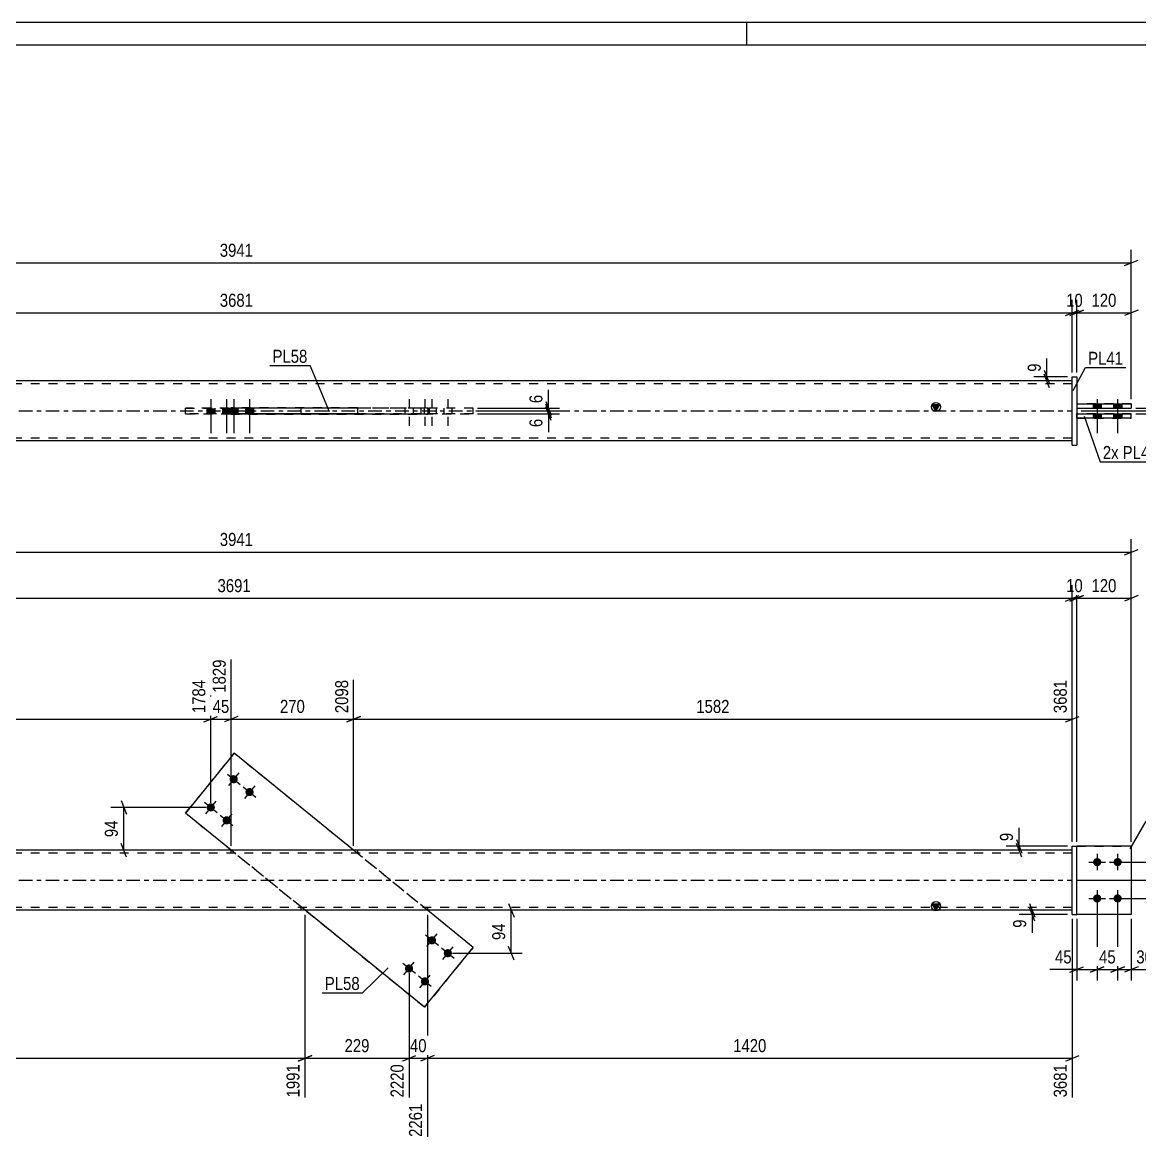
# Model space of a CAD drawing. Header units: millimetres. Extents: x 0 to 594, y 0 to 420.
# Drawn here: x 224.5 to 470.5, y 174 to 420 of the extents above; entities that cross this region are included whole.
import ezdxf

# ---------------------------------------------------------------- set-up
doc = ezdxf.new("R2010")
doc.units = ezdxf.units.MM
doc.linetypes.add('DXK_LINE_DOT2', pattern=[3.9198, 1.9599, -1.9599])
doc.linetypes.add('DXK_LINE_DOT3', pattern=[5.9187, 2.979, -0.9799, 0.9799, -0.9799])
doc.styles.add('Arial Narrow', font='ARIALN.TTF', dxfattribs={"height": 0.2})

# ---------------------------------------------------------------- blocks, each defined once
blk = doc.blocks.new('Unknown-581559702-1128')
at = {"color": 5, "linetype": 'Continuous'}
for p, q in [((594, 420), (0, 420)), ((384, 415), (384, 420)), ((589, 415), (5, 415))]:
    blk.add_line(p, q, dxfattribs=at)
blk = doc.blocks.new('Part-581559702-1918 - 1907')
at = {"color": 2, "linetype": 'Continuous'}
for p, q in [((271.11, 259.09), (260.39, 245.9)), ((271.11, 259.09), (271.11, 259.09)), ((297.4, 237.74), (271.11, 259.09)), ((270.43, 237.74), (260.39, 245.9)), ((260.39, 245.9), (260.39, 245.9)), ((312.98, 203.18), (286.69, 224.54)), ((323.7, 216.38), (313.65, 224.54)), ((312.98, 203.18), (323.7, 216.38)), ((323.7, 216.38), (323.7, 216.38)), ((312.98, 203.18), (312.98, 203.18))]:
    blk.add_line(p, q, dxfattribs=at)
at = {"color": 7, "linetype": 'DXK_LINE_DOT2'}
for p, q in [((260.39, 245.9), (271.11, 259.09)), ((323.7, 216.38), (271.11, 259.09)), ((312.98, 203.18), (260.39, 245.9)), ((286.69, 224.54), (270.43, 237.74)), ((313.65, 224.54), (297.4, 237.74)), ((323.7, 216.38), (312.98, 203.18))]:
    blk.add_line(p, q, dxfattribs=at)
blk = doc.blocks.new('Bolt-581559702-1910 - 1907')
at = {"linetype": 'Continuous'}
for points in [[(314.65, 218.83), (314.84, 218.81), (315.01, 218.75), (315.18, 218.66), (315.32, 218.53), (315.43, 218.38), (315.5, 218.21), (315.54, 218.02), (315.54, 217.84), (315.5, 217.65), (315.43, 217.48), (315.32, 217.33), (315.18, 217.2), (315.01, 217.11), (314.84, 217.05), (314.65, 217.03), (314.46, 217.05), (314.28, 217.11), (314.12, 217.2), (313.98, 217.33), (313.87, 217.48), (313.79, 217.65), (313.75, 217.84), (313.75, 218.02), (313.79, 218.21), (313.87, 218.38), (313.98, 218.53), (314.12, 218.66), (314.28, 218.75), (314.46, 218.81)], [(318.14, 215.99), (318.33, 215.97), (318.51, 215.91), (318.67, 215.82), (318.81, 215.69), (318.92, 215.54), (319, 215.37), (319.04, 215.19), (319.04, 215), (319, 214.81), (318.92, 214.64), (318.81, 214.49), (318.67, 214.36), (318.51, 214.27), (318.33, 214.21), (318.14, 214.19), (317.95, 214.21), (317.78, 214.27), (317.61, 214.36), (317.47, 214.49), (317.36, 214.64), (317.29, 214.81), (317.25, 215), (317.25, 215.19), (317.29, 215.37), (317.36, 215.54), (317.47, 215.69), (317.61, 215.82), (317.78, 215.91), (317.95, 215.97)], [(309.6, 212.62), (309.79, 212.6), (309.97, 212.54), (310.13, 212.45), (310.27, 212.32), (310.38, 212.17), (310.46, 212), (310.5, 211.81), (310.5, 211.63), (310.46, 211.44), (310.38, 211.27), (310.27, 211.12), (310.13, 210.99), (309.97, 210.9), (309.79, 210.84), (309.6, 210.82), (309.42, 210.84), (309.24, 210.9), (309.08, 210.99), (308.94, 211.12), (308.83, 211.27), (308.75, 211.44), (308.71, 211.63), (308.71, 211.81), (308.75, 212), (308.83, 212.17), (308.94, 212.32), (309.08, 212.45), (309.24, 212.54), (309.42, 212.6)], [(313.1, 209.78), (313.28, 209.76), (313.46, 209.71), (313.63, 209.61), (313.77, 209.49), (313.88, 209.33), (313.95, 209.16), (313.99, 208.98), (313.99, 208.79), (313.95, 208.6), (313.88, 208.43), (313.77, 208.28), (313.63, 208.15), (313.46, 208.06), (313.28, 208), (313.1, 207.98), (312.91, 208), (312.73, 208.06), (312.57, 208.15), (312.43, 208.28), (312.32, 208.43), (312.24, 208.6), (312.2, 208.79), (312.2, 208.98), (312.24, 209.16), (312.32, 209.33), (312.43, 209.49), (312.57, 209.61), (312.73, 209.71), (312.91, 209.76)]]:
    blk.add_hatch(color=1, dxfattribs=at).paths.add_polyline_path(points)
at = {"color": 1, "linetype": 'Continuous'}
for p, q in [((316.05, 216.79), (313.25, 219.06)), ((313.51, 216.53), (315.78, 219.33)), ((317.01, 213.7), (319.28, 216.49)), ((319.54, 213.96), (316.74, 216.23)), ((311, 210.59), (308.21, 212.85)), ((308.47, 210.32), (310.74, 213.12)), ((314.49, 207.75), (311.7, 210.02)), ((311.96, 207.49), (314.23, 210.28))]:
    blk.add_line(p, q, dxfattribs=at)
blk = doc.blocks.new('Bolt-581559702-1911 - 1907')
at = {"linetype": 'Continuous'}
for points in [[(270.99, 254.29), (271.17, 254.27), (271.35, 254.21), (271.52, 254.12), (271.66, 253.99), (271.77, 253.84), (271.84, 253.67), (271.88, 253.49), (271.88, 253.3), (271.84, 253.11), (271.77, 252.94), (271.66, 252.79), (271.52, 252.66), (271.35, 252.57), (271.17, 252.51), (270.99, 252.49), (270.8, 252.51), (270.62, 252.57), (270.46, 252.66), (270.32, 252.79), (270.21, 252.94), (270.13, 253.11), (270.09, 253.3), (270.09, 253.49), (270.13, 253.67), (270.21, 253.84), (270.32, 253.99), (270.46, 254.12), (270.62, 254.21), (270.8, 254.27)], [(274.48, 251.46), (274.67, 251.44), (274.85, 251.38), (275.01, 251.28), (275.15, 251.16), (275.26, 251.01), (275.34, 250.83), (275.37, 250.65), (275.37, 250.46), (275.34, 250.28), (275.26, 250.11), (275.15, 249.95), (275.01, 249.83), (274.85, 249.73), (274.67, 249.68), (274.48, 249.66), (274.29, 249.68), (274.11, 249.73), (273.95, 249.83), (273.81, 249.95), (273.7, 250.11), (273.62, 250.28), (273.58, 250.46), (273.58, 250.65), (273.62, 250.83), (273.7, 251.01), (273.81, 251.16), (273.95, 251.28), (274.11, 251.38), (274.29, 251.44)], [(265.94, 248.08), (266.13, 248.06), (266.31, 248), (266.47, 247.91), (266.61, 247.79), (266.72, 247.63), (266.8, 247.46), (266.84, 247.28), (266.84, 247.09), (266.8, 246.9), (266.72, 246.73), (266.61, 246.58), (266.47, 246.45), (266.31, 246.36), (266.13, 246.3), (265.94, 246.28), (265.76, 246.3), (265.58, 246.36), (265.41, 246.45), (265.27, 246.58), (265.16, 246.73), (265.09, 246.9), (265.05, 247.09), (265.05, 247.28), (265.09, 247.46), (265.16, 247.63), (265.27, 247.79), (265.41, 247.91), (265.58, 248), (265.76, 248.06)], [(269.44, 245.25), (269.62, 245.23), (269.8, 245.17), (269.96, 245.07), (270.1, 244.95), (270.22, 244.8), (270.29, 244.62), (270.33, 244.44), (270.33, 244.25), (270.29, 244.07), (270.22, 243.9), (270.1, 243.74), (269.96, 243.62), (269.8, 243.52), (269.62, 243.47), (269.44, 243.45), (269.25, 243.47), (269.07, 243.52), (268.91, 243.62), (268.77, 243.74), (268.66, 243.9), (268.58, 244.07), (268.54, 244.25), (268.54, 244.44), (268.58, 244.62), (268.66, 244.8), (268.77, 244.95), (268.91, 245.07), (269.07, 245.17), (269.25, 245.23)]]:
    blk.add_hatch(color=1, dxfattribs=at).paths.add_polyline_path(points)
at = {"color": 1, "linetype": 'Continuous'}
for p, q in [((269.59, 254.53), (272.38, 252.26)), ((272.12, 254.79), (269.85, 252)), ((273.08, 251.69), (275.88, 249.42)), ((275.61, 251.95), (273.34, 249.16)), ((267.08, 248.58), (264.81, 245.79)), ((264.55, 248.32), (267.34, 246.05)), ((268.04, 245.48), (270.83, 243.21)), ((270.57, 245.74), (268.3, 242.95))]:
    blk.add_line(p, q, dxfattribs=at)
blk = doc.blocks.new('Bolt-581559702-1913 - 1907')
at = {"linetype": 'Continuous'}
for points in [[(461.11, 236.04), (461.3, 236.02), (461.48, 235.96), (461.64, 235.87), (461.78, 235.74), (461.89, 235.59), (461.97, 235.42), (462, 235.23), (462, 235.04), (461.97, 234.86), (461.89, 234.69), (461.78, 234.54), (461.64, 234.41), (461.48, 234.32), (461.3, 234.26), (461.11, 234.24), (460.92, 234.26), (460.74, 234.32), (460.58, 234.41), (460.44, 234.54), (460.33, 234.69), (460.25, 234.86), (460.21, 235.04), (460.21, 235.23), (460.25, 235.42), (460.33, 235.59), (460.44, 235.74), (460.58, 235.87), (460.74, 235.96), (460.92, 236.02)], [(465.61, 236.04), (465.8, 236.02), (465.98, 235.96), (466.14, 235.87), (466.28, 235.74), (466.39, 235.59), (466.47, 235.42), (466.5, 235.23), (466.5, 235.04), (466.47, 234.86), (466.39, 234.69), (466.28, 234.54), (466.14, 234.41), (465.98, 234.32), (465.8, 234.26), (465.61, 234.24), (465.42, 234.26), (465.24, 234.32), (465.08, 234.41), (464.94, 234.54), (464.83, 234.69), (464.75, 234.86), (464.71, 235.04), (464.71, 235.23), (464.75, 235.42), (464.83, 235.59), (464.94, 235.74), (465.08, 235.87), (465.24, 235.96), (465.42, 236.02)], [(461.11, 228.04), (461.3, 228.02), (461.48, 227.96), (461.64, 227.87), (461.78, 227.74), (461.89, 227.59), (461.97, 227.42), (462, 227.23), (462, 227.04), (461.97, 226.86), (461.89, 226.69), (461.78, 226.54), (461.64, 226.41), (461.48, 226.32), (461.3, 226.26), (461.11, 226.24), (460.92, 226.26), (460.74, 226.32), (460.58, 226.41), (460.44, 226.54), (460.33, 226.69), (460.25, 226.86), (460.21, 227.04), (460.21, 227.23), (460.25, 227.42), (460.33, 227.59), (460.44, 227.74), (460.58, 227.87), (460.74, 227.96), (460.92, 228.02)], [(465.61, 228.04), (465.8, 228.02), (465.98, 227.96), (466.14, 227.87), (466.28, 227.74), (466.39, 227.59), (466.47, 227.42), (466.5, 227.23), (466.5, 227.04), (466.47, 226.86), (466.39, 226.69), (466.28, 226.54), (466.14, 226.41), (465.98, 226.32), (465.8, 226.26), (465.61, 226.24), (465.42, 226.26), (465.24, 226.32), (465.08, 226.41), (464.94, 226.54), (464.83, 226.69), (464.75, 226.86), (464.71, 227.04), (464.71, 227.23), (464.75, 227.42), (464.83, 227.59), (464.94, 227.74), (465.08, 227.87), (465.24, 227.96), (465.42, 228.02)]]:
    blk.add_hatch(color=1, dxfattribs=at).paths.add_polyline_path(points)
at = {"color": 1, "linetype": 'Continuous'}
for p, q in [((461.11, 236.94), (461.11, 233.34)), ((465.61, 236.94), (465.61, 233.34)), ((459.31, 235.14), (462.91, 235.14)), ((463.81, 235.14), (467.41, 235.14)), ((461.11, 228.94), (461.11, 225.34)), ((465.61, 228.94), (465.61, 225.34)), ((459.31, 227.14), (462.91, 227.14)), ((463.81, 227.14), (467.41, 227.14))]:
    blk.add_line(p, q, dxfattribs=at)
blk = doc.blocks.new('Part-581559702-1943 - 1907')
at = {"linetype": 'Continuous'}
blk.add_hatch(color=2, dxfattribs=at).paths.add_polyline_path([(425.61, 224.54), (424.81, 225.94), (426.41, 225.94)])
at = {"color": 2, "linetype": 'Continuous'}
for p, q in [((455.61, 237.74), (87.55, 237.74)), ((455.61, 224.54), (87.55, 224.54)), ((425.61, 224.54), (424.81, 225.94)), ((424.81, 225.94), (426.41, 225.94)), ((426.41, 225.94), (425.61, 224.54))]:
    blk.add_line(p, q, dxfattribs=at)
at = {"color": 7, "linetype": 'DXK_LINE_DOT2'}
for p, q in [((87.55, 237.74), (87.55, 224.54)), ((455.61, 237.14), (87.55, 237.14)), ((270.33, 237.74), (270.33, 237.14)), ((298.24, 237.74), (298.24, 237.14)), ((455.61, 224.54), (455.61, 237.74)), ((455.61, 225.14), (87.55, 225.14)), ((285.85, 224.54), (285.85, 225.14)), ((313.75, 224.54), (313.75, 225.14))]:
    blk.add_line(p, q, dxfattribs=at)
at = {"color": 7, "linetype": 'DXK_LINE_DOT3'}
blk.add_line((87.55, 231.14), (455.61, 231.14), dxfattribs=at)
at = {"color": 2, "linetype": 'Continuous'}
blk.add_circle((425.61, 225.44), 1, dxfattribs=at)
blk = doc.blocks.new('Part-581559702-1948 - 1907')
at = {"color": 2, "linetype": 'Continuous'}
for p, q in [((468.61, 238.64), (456.61, 238.64)), ((468.61, 238.64), (468.61, 238.64)), ((468.61, 238.64), (468.61, 223.64)), ((468.61, 223.64), (456.61, 223.64))]:
    blk.add_line(p, q, dxfattribs=at)
at = {"color": 7, "linetype": 'DXK_LINE_DOT2'}
for p, q in [((468.61, 238.64), (456.61, 238.64)), ((456.61, 238.64), (456.61, 238.64)), ((456.61, 223.64), (456.61, 238.64)), ((468.61, 238.64), (468.61, 238.64)), ((468.61, 223.64), (456.61, 223.64))]:
    blk.add_line(p, q, dxfattribs=at)
blk = doc.blocks.new('Part-581559702-1953 - 1907')
at = {"color": 7, "linetype": 'DXK_LINE_DOT2'}
for p, q in [((456.61, 238.64), (468.61, 238.64)), ((468.61, 238.64), (456.61, 238.64)), ((456.61, 238.64), (456.61, 238.64)), ((456.61, 223.64), (456.61, 238.64)), ((468.61, 238.64), (468.61, 238.64)), ((468.61, 238.64), (468.61, 223.64)), ((468.61, 223.64), (456.61, 223.64)), ((468.61, 223.64), (456.61, 223.64))]:
    blk.add_line(p, q, dxfattribs=at)
blk = doc.blocks.new('Part-581559702-1954 - 1907')
at = {"color": 2, "linetype": 'Continuous'}
for p, q in [((455.61, 238.64), (456.61, 238.64)), ((455.61, 223.64), (455.61, 238.64)), ((456.61, 223.64), (456.61, 238.64)), ((455.61, 223.64), (455.61, 223.64)), ((455.61, 223.64), (456.61, 223.64))]:
    blk.add_line(p, q, dxfattribs=at)
at = {"color": 7, "linetype": 'DXK_LINE_DOT2'}
for p, q in [((455.61, 238.64), (456.61, 238.64)), ((455.61, 223.64), (456.61, 223.64))]:
    blk.add_line(p, q, dxfattribs=at)
blk = doc.blocks.new('Part-581559702-2354 - 2348')
at = {"color": 2, "linetype": 'Continuous'}
for p, q in [((260.39, 333.85), (260.39, 335.05)), ((271.11, 333.85), (271.11, 335.05)), ((298.24, 335.05), (271.11, 335.05)), ((298.24, 333.85), (271.11, 333.85))]:
    blk.add_line(p, q, dxfattribs=at)
at = {"color": 7, "linetype": 'DXK_LINE_DOT2'}
for p, q in [((312.98, 335.05), (260.39, 335.05)), ((260.39, 335.05), (271.11, 335.05)), ((323.7, 335.05), (298.24, 335.05)), ((312.98, 333.85), (312.98, 335.05)), ((323.7, 335.05), (312.98, 335.05)), ((323.7, 333.85), (323.7, 335.05)), ((260.39, 333.85), (312.98, 333.85)), ((271.11, 333.85), (260.39, 333.85)), ((323.7, 333.85), (298.24, 333.85)), ((312.98, 333.85), (323.7, 333.85))]:
    blk.add_line(p, q, dxfattribs=at)
blk = doc.blocks.new('Bolt-581559702-2356 - 2348')
at = {"linetype": 'Continuous'}
for points in [[(462.01, 336.05), (460.21, 336.05), (460.21, 335.05), (462.01, 335.05)], [(462.01, 336.05), (460.21, 336.05), (460.21, 335.05), (462.01, 335.05)], [(466.51, 336.05), (464.71, 336.05), (464.71, 335.05), (466.51, 335.05)], [(466.51, 336.05), (464.71, 336.05), (464.71, 335.05), (466.51, 335.05)], [(462.01, 333.85), (460.21, 333.85), (460.21, 332.85), (462.01, 332.85)], [(462.01, 333.85), (460.21, 333.85), (460.21, 332.85), (462.01, 332.85)], [(466.51, 333.85), (464.71, 333.85), (464.71, 332.85), (466.51, 332.85)], [(466.51, 333.85), (464.71, 333.85), (464.71, 332.85), (466.51, 332.85)]]:
    blk.add_hatch(color=1, dxfattribs=at).paths.add_polyline_path(points)
at = {"color": 1, "linetype": 'Continuous'}
for p, q in [((461.11, 337.05), (461.11, 329.55)), ((461.11, 337.05), (461.11, 329.55)), ((465.61, 337.05), (465.61, 329.55)), ((465.61, 337.05), (465.61, 329.55)), ((460.21, 336.05), (460.21, 335.05)), ((460.21, 336.05), (460.21, 335.05)), ((462.01, 336.05), (462.01, 335.05)), ((462.01, 336.05), (462.01, 335.05)), ((464.71, 336.05), (464.71, 335.05)), ((464.71, 336.05), (464.71, 335.05)), ((466.51, 336.05), (466.51, 335.05)), ((466.51, 336.05), (466.51, 335.05)), ((460.21, 333.85), (460.21, 332.85)), ((460.21, 333.85), (460.21, 332.85)), ((462.01, 333.85), (462.01, 332.85)), ((462.01, 333.85), (462.01, 332.85)), ((464.71, 333.85), (464.71, 332.85)), ((464.71, 333.85), (464.71, 332.85)), ((466.51, 333.85), (466.51, 332.85)), ((466.51, 333.85), (466.51, 332.85))]:
    blk.add_line(p, q, dxfattribs=at)
blk = doc.blocks.new('Part-581559702-2372 - 2348')
at = {"color": 2, "linetype": 'Continuous'}
for p, q in [((455.61, 341.95), (455.61, 341.95)), ((455.61, 326.95), (455.61, 341.95)), ((455.61, 341.95), (456.61, 341.95)), ((456.61, 341.95), (456.61, 341.95)), ((456.61, 341.95), (456.61, 326.95)), ((455.61, 326.95), (456.61, 326.95)), ((455.61, 326.95), (455.61, 326.95)), ((456.61, 326.95), (456.61, 326.95))]:
    blk.add_line(p, q, dxfattribs=at)
at = {"color": 7, "linetype": 'DXK_LINE_DOT2'}
for p, q in [((455.61, 341.95), (455.61, 341.95)), ((455.61, 341.95), (456.61, 341.95)), ((455.61, 326.95), (456.61, 326.95))]:
    blk.add_line(p, q, dxfattribs=at)
blk = doc.blocks.new('Part-581559702-2377 - 2348')
at = {"color": 2, "linetype": 'Continuous'}
for p, q in [((456.61, 336.05), (468.61, 336.05)), ((456.61, 336.05), (456.61, 335.05)), ((456.61, 335.05), (468.61, 335.05)), ((468.61, 336.05), (468.61, 335.05))]:
    blk.add_line(p, q, dxfattribs=at)
at = {"color": 7, "linetype": 'DXK_LINE_DOT2'}
for p, q in [((456.61, 336.05), (456.61, 336.05)), ((468.61, 336.05), (456.61, 336.05)), ((456.61, 335.05), (468.61, 335.05)), ((468.61, 336.05), (468.61, 336.05))]:
    blk.add_line(p, q, dxfattribs=at)
blk = doc.blocks.new('Part-581559702-2382 - 2348')
at = {"color": 2, "linetype": 'Continuous'}
for p, q in [((456.61, 333.85), (468.61, 333.85)), ((456.61, 332.85), (456.61, 333.85)), ((468.61, 332.85), (456.61, 332.85)), ((468.61, 332.85), (468.61, 333.85))]:
    blk.add_line(p, q, dxfattribs=at)
at = {"color": 7, "linetype": 'DXK_LINE_DOT2'}
for p, q in [((468.61, 333.85), (456.61, 333.85)), ((456.61, 332.85), (468.61, 332.85))]:
    blk.add_line(p, q, dxfattribs=at)
blk = doc.blocks.new('Part-581559702-2387 - 2348')
at = {"linetype": 'Continuous'}
blk.add_hatch(color=2, dxfattribs=at).paths.add_polyline_path([(425.61, 334.45), (424.81, 335.85), (426.41, 335.85)])
at = {"color": 2, "linetype": 'Continuous'}
for p, q in [((455.61, 341.05), (87.55, 341.05)), ((270.33, 335.15), (298.24, 335.15)), ((270.33, 335.15), (270.33, 335.05)), ((285.85, 335.15), (285.85, 335.05)), ((298.24, 335.15), (298.24, 333.75)), ((425.61, 334.45), (424.81, 335.85)), ((424.81, 335.85), (426.41, 335.85)), ((426.41, 335.85), (425.61, 334.45)), ((270.33, 333.85), (270.33, 333.75)), ((270.33, 333.75), (270.33, 333.75)), ((298.24, 333.75), (270.33, 333.75)), ((285.85, 333.75), (285.85, 333.85)), ((455.61, 327.85), (87.55, 327.85))]:
    blk.add_line(p, q, dxfattribs=at)
at = {"color": 7, "linetype": 'DXK_LINE_DOT2'}
for p, q in [((87.55, 341.05), (87.55, 327.85)), ((455.61, 340.45), (87.55, 340.45)), ((455.61, 327.85), (455.61, 341.05)), ((298.24, 335.15), (270.33, 335.15)), ((270.33, 333.75), (270.33, 335.05)), ((285.85, 335.15), (285.85, 335.15)), ((285.85, 335.15), (285.85, 335.15)), ((285.85, 335.15), (313.75, 335.15)), ((285.85, 335.15), (313.75, 335.15)), ((285.85, 333.75), (285.85, 335.05)), ((313.75, 335.15), (313.75, 333.75)), ((270.33, 333.75), (298.24, 333.75)), ((313.75, 333.75), (285.85, 333.75)), ((285.85, 333.75), (285.85, 333.75)), ((285.85, 333.75), (313.75, 333.75)), ((455.61, 328.45), (87.55, 328.45))]:
    blk.add_line(p, q, dxfattribs=at)
at = {"color": 7, "linetype": 'DXK_LINE_DOT3'}
blk.add_line((87.55, 334.45), (455.61, 334.45), dxfattribs=at)
at = {"color": 2, "linetype": 'Continuous'}
blk.add_circle((425.61, 335.35), 1, dxfattribs=at)
blk = doc.blocks.new('Bolt-581559702-2393 - 2348')
at = {"linetype": 'Continuous'}
for points in [[(266.84, 335.05), (265.04, 335.05), (265.04, 333.85), (266.84, 333.85)], [(270.34, 335.05), (268.54, 335.05), (268.54, 333.85), (270.34, 333.85)], [(271.89, 335.05), (270.09, 335.05), (270.09, 333.85), (271.89, 333.85)], [(275.38, 335.05), (273.58, 335.05), (273.58, 333.85), (275.38, 333.85)]]:
    blk.add_hatch(color=1, dxfattribs=at).paths.add_polyline_path(points)
at = {"color": 1, "linetype": 'Continuous'}
for p, q in [((265.94, 337.05), (265.94, 329.55)), ((269.44, 337.05), (269.44, 329.55)), ((270.99, 337.05), (270.99, 329.55)), ((274.48, 337.05), (274.48, 329.55)), ((265.04, 335.05), (265.04, 333.85)), ((266.84, 335.05), (266.84, 333.85)), ((268.54, 335.05), (268.54, 333.85)), ((270.09, 335.05), (270.09, 333.85)), ((270.34, 335.05), (270.34, 333.85)), ((271.89, 335.05), (271.89, 333.85)), ((273.58, 335.05), (273.58, 333.85)), ((275.38, 335.05), (275.38, 333.85))]:
    blk.add_line(p, q, dxfattribs=at)
blk = doc.blocks.new('Bolt-581559702-2394 - 2348')
at = {"color": 1, "linetype": 'DXK_LINE_DOT2'}
for p, q in [((309.6, 337.05), (309.6, 329.55)), ((313.1, 337.05), (313.1, 329.55)), ((314.65, 337.05), (314.65, 329.55)), ((318.14, 337.05), (318.14, 329.55)), ((308.7, 335.05), (308.7, 333.85)), ((310.5, 335.05), (310.5, 333.85)), ((312.2, 335.05), (312.2, 333.85)), ((313.75, 335.05), (313.75, 333.85)), ((314, 335.05), (314, 333.85)), ((315.55, 335.05), (315.55, 333.85)), ((317.24, 335.05), (317.24, 333.85)), ((319.04, 335.05), (319.04, 333.85))]:
    blk.add_line(p, q, dxfattribs=at)
blk = doc.blocks.new('StraightDimension-581559702-2110 - 1907')
at = {"color": 7, "linetype": 'Continuous'}
for p, q in [((461.11, 226.14), (461.11, 209.09)), ((456.61, 222.64), (456.61, 209.09)), ((455.11, 210.89), (458.11, 212.09)), ((462.61, 212.09), (459.61, 210.89)), ((456.61, 211.49), (461.11, 211.49))]:
    blk.add_line(p, q, dxfattribs=at)
at = {"color": 0}
blk.add_wipeout([(456.08, 212.24), (456.08, 216.44), (451.23, 216.44), (451.23, 212.24)], dxfattribs=at)
at = {"color": 7, "linetype": 'Continuous'}
blk.add_line((456.61, 211.49), (450.7, 211.49), dxfattribs=at)
blk.add_line((456.61, 211.49), (450.7, 211.49), dxfattribs=at)
at = {"color": 3, "style": 'Arial Narrow'}
blk.add_text('45', height=2.863, dxfattribs=at).set_placement((451.83, 212.84))
blk = doc.blocks.new('StraightDimension-581559702-2253 - 1907')
at = {"color": 7, "linetype": 'Continuous'}
for p, q in [((265.94, 248.18), (265.94, 275.24)), ((87.55, 238.74), (87.55, 269.76)), ((89.05, 267.23), (86.05, 266.03)), ((87.55, 266.63), (265.94, 266.63)), ((264.44, 266.03), (267.44, 267.23))]:
    blk.add_line(p, q, dxfattribs=at)
at = {"color": 0, "linetype": 'Continuous'}
for points in [[(265.34, 275.84), (261.14, 275.84), (261.14, 267.33), (265.34, 267.33)], [(86.95, 270.36), (82.75, 270.36), (82.75, 267.33), (86.95, 267.33)]]:
    blk.add_wipeout(points, dxfattribs=at)
at = {"color": 0}
blk.add_wipeout([(181.01, 267.38), (181.01, 271.58), (172.49, 271.58), (172.49, 267.38)], dxfattribs=at)
at = {"color": 3, "linetype": 'Continuous', "style": 'Arial Narrow'}
for s, height, p in [('1784', 2.863, (264.74, 267.93)), ('0', 2.86, (86.35, 267.93))]:
    blk.add_text(s, height=height, rotation=90.0002, dxfattribs=at).set_placement(p)
at = {"color": 3, "style": 'Arial Narrow'}
blk.add_text('1784', height=2.863, dxfattribs=at).set_placement((173.09, 267.98))
blk = doc.blocks.new('StraightDimension-581559702-2018 - 1907')
at = {"color": 7, "linetype": 'Continuous'}
for p, q in [((454.61, 238.64), (441.07, 238.64)), ((443.32, 240.14), (444.52, 237.14)), ((444.52, 236.24), (443.32, 239.24)), ((443.92, 237.74), (443.92, 238.64)), ((454.61, 237.74), (441.07, 237.74))]:
    blk.add_line(p, q, dxfattribs=at)
at = {"color": 0}
blk.add_wipeout([(443.17, 242.19), (438.97, 242.19), (438.97, 239.16), (443.17, 239.16)], dxfattribs=at)
at = {"color": 7, "linetype": 'Continuous'}
blk.add_line((443.92, 238.64), (443.92, 242.72), dxfattribs=at)
blk.add_line((443.92, 238.64), (443.92, 242.72), dxfattribs=at)
at = {"color": 3, "style": 'Arial Narrow'}
blk.add_text('9', height=2.86, rotation=90.0002, dxfattribs=at).set_placement((442.57, 239.76))
blk = doc.blocks.new('StraightDimension-581559702-2033 - 1907')
at = {"color": 7, "linetype": 'Continuous'}
for p, q in [((479.57, 236.64), (480.77, 233.64)), ((466.61, 235.14), (482.57, 235.14)), ((480.17, 231.14), (480.17, 235.14)), ((480.77, 229.64), (479.57, 232.64)), ((456.61, 231.14), (482.57, 231.14))]:
    blk.add_line(p, q, dxfattribs=at)
at = {"color": 0}
blk.add_wipeout([(479.42, 240.52), (475.22, 240.52), (475.22, 235.66), (479.42, 235.66)], dxfattribs=at)
at = {"color": 7, "linetype": 'Continuous'}
blk.add_line((480.17, 235.14), (480.17, 241.04), dxfattribs=at)
blk.add_line((480.17, 235.14), (480.17, 241.04), dxfattribs=at)
at = {"color": 3, "style": 'Arial Narrow'}
blk.add_text('40', height=2.863, rotation=90.0002, dxfattribs=at).set_placement((478.82, 236.26))
blk = doc.blocks.new('StraightDimension-581559702-1963 - 1907')
at = {"color": 7, "linetype": 'Continuous'}
for p, q in [((456.61, 239.64), (456.61, 296.07)), ((468.61, 239.64), (468.61, 296.07)), ((455.11, 292.62), (458.11, 293.82)), ((456.61, 293.22), (468.61, 293.22)), ((470.11, 293.82), (467.11, 292.62))]:
    blk.add_line(p, q, dxfattribs=at)
at = {"color": 0}
blk.add_wipeout([(465.95, 293.97), (465.95, 298.17), (459.27, 298.17), (459.27, 293.97)], dxfattribs=at)
at = {"color": 3, "style": 'Arial Narrow'}
blk.add_text('120', height=2.863, dxfattribs=at).set_placement((459.87, 294.57))
blk = doc.blocks.new('StraightDimension-581559702-1979 - 1907')
at = {"color": 7, "linetype": 'Continuous'}
for p, q in [((455.61, 239.64), (455.61, 296.07)), ((456.61, 239.64), (456.61, 296.07)), ((454.11, 292.62), (457.11, 293.82)), ((458.11, 293.82), (455.11, 292.62)), ((455.61, 293.22), (456.61, 293.22))]:
    blk.add_line(p, q, dxfattribs=at)
at = {"color": 0}
blk.add_wipeout([(458.54, 293.97), (458.54, 298.17), (453.68, 298.17), (453.68, 293.97)], dxfattribs=at)
at = {"color": 3, "style": 'Arial Narrow'}
blk.add_text('10', height=2.863, dxfattribs=at).set_placement((454.28, 294.57))
blk = doc.blocks.new('StraightDimension-581559702-2263 - 1907')
at = {"color": 7, "linetype": 'Continuous'}
for p, q in [((270.43, 238.74), (270.43, 279.74)), ((265.94, 248.18), (265.94, 275.24)), ((264.44, 266.03), (267.44, 267.23)), ((265.94, 266.63), (270.43, 266.63)), ((271.93, 267.23), (268.93, 266.03))]:
    blk.add_line(p, q, dxfattribs=at)
at = {"color": 0}
blk.add_wipeout([(270.62, 267.38), (270.62, 271.58), (265.76, 271.58), (265.76, 267.38)], dxfattribs=at)
at = {"color": 0, "linetype": 'Continuous'}
blk.add_wipeout([(269.83, 280.34), (265.63, 280.34), (265.63, 271.83), (269.83, 271.83)], dxfattribs=at)
at = {"color": 3, "linetype": 'Continuous', "style": 'Arial Narrow'}
blk.add_text('1829', height=2.863, rotation=90.0002, dxfattribs=at).set_placement((269.23, 272.43))
at = {"color": 3, "style": 'Arial Narrow'}
blk.add_text('45', height=2.863, dxfattribs=at).set_placement((266.36, 267.98))
blk = doc.blocks.new('StraightDimension-581559702-1990 - 1907')
at = {"color": 7, "linetype": 'Continuous'}
for p, q in [((455.61, 239.64), (455.61, 296.07)), ((86.55, 293.22), (455.61, 293.22)), ((454.11, 292.62), (457.11, 293.82))]:
    blk.add_line(p, q, dxfattribs=at)
at = {"color": 0}
blk.add_wipeout([(275.34, 293.97), (275.34, 298.17), (266.83, 298.17), (266.83, 293.97)], dxfattribs=at)
at = {"color": 3, "style": 'Arial Narrow'}
blk.add_text('3691', height=2.863, dxfattribs=at).set_placement((267.43, 294.57))
blk = doc.blocks.new('StraightDimension-581559702-2025 - 1907')
at = {"color": 7, "linetype": 'Continuous'}
for p, q in [((246.22, 248.68), (247.42, 245.68)), ((264.94, 247.18), (243.97, 247.18)), ((246.82, 237.74), (246.82, 247.18)), ((247.42, 236.24), (246.22, 239.24)), ((323.71, 237.74), (243.97, 237.74))]:
    blk.add_line(p, q, dxfattribs=at)
at = {"color": 0}
blk.add_wipeout([(246.07, 244.89), (241.87, 244.89), (241.87, 240.03), (246.07, 240.03)], dxfattribs=at)
at = {"color": 3, "style": 'Arial Narrow'}
blk.add_text('94', height=2.863, rotation=90.0002, dxfattribs=at).set_placement((245.47, 240.63))
blk = doc.blocks.new('StraightDimension-581559702-2048 - 1907')
at = {"color": 7, "linetype": 'Continuous'}
for p, q in [((479.57, 232.64), (480.77, 229.64)), ((456.61, 231.14), (482.57, 231.14)), ((480.17, 227.14), (480.17, 231.14)), ((466.61, 227.14), (482.57, 227.14)), ((480.77, 225.64), (479.57, 228.64))]:
    blk.add_line(p, q, dxfattribs=at)
at = {"color": 0}
blk.add_wipeout([(479.42, 226.61), (475.22, 226.61), (475.22, 221.76), (479.42, 221.76)], dxfattribs=at)
at = {"color": 7, "linetype": 'Continuous'}
blk.add_line((480.17, 227.14), (480.17, 221.23), dxfattribs=at)
blk.add_line((480.17, 227.14), (480.17, 221.23), dxfattribs=at)
at = {"color": 3, "style": 'Arial Narrow'}
blk.add_text('40', height=2.863, rotation=90.0002, dxfattribs=at).set_placement((478.82, 222.36))
blk = doc.blocks.new('StraightDimension-581559702-2062 - 1907')
at = {"color": 7, "linetype": 'Continuous'}
for p, q in [((398.36, 224.54), (329.26, 224.54)), ((331.51, 226.04), (332.71, 223.04)), ((332.11, 215.09), (332.11, 224.54)), ((332.71, 213.59), (331.51, 216.59)), ((319.14, 215.09), (334.51, 215.09))]:
    blk.add_line(p, q, dxfattribs=at)
at = {"color": 0}
blk.add_wipeout([(331.36, 222.24), (327.16, 222.24), (327.16, 217.39), (331.36, 217.39)], dxfattribs=at)
at = {"color": 3, "style": 'Arial Narrow'}
blk.add_text('94', height=2.863, rotation=90.0002, dxfattribs=at).set_placement((330.76, 217.99))
blk = doc.blocks.new('StraightDimension-581559702-2279 - 1907')
at = {"color": 7, "linetype": 'Continuous'}
for p, q in [((270.43, 238.74), (270.43, 279.74)), ((297.4, 238.74), (297.4, 275.24)), ((271.93, 267.23), (268.93, 266.03)), ((270.43, 266.63), (297.4, 266.63)), ((295.9, 266.03), (298.9, 267.23))]:
    blk.add_line(p, q, dxfattribs=at)
at = {"color": 0, "linetype": 'Continuous'}
blk.add_wipeout([(296.8, 275.84), (292.6, 275.84), (292.6, 267.33), (296.8, 267.33)], dxfattribs=at)
at = {"color": 0}
blk.add_wipeout([(287.26, 267.38), (287.26, 271.58), (280.58, 271.58), (280.58, 267.38)], dxfattribs=at)
at = {"color": 3, "linetype": 'Continuous', "style": 'Arial Narrow'}
blk.add_text('2098', height=2.863, rotation=90.0002, dxfattribs=at).set_placement((296.2, 267.93))
at = {"color": 3, "style": 'Arial Narrow'}
blk.add_text('270', height=2.863, dxfattribs=at).set_placement((281.18, 267.98))
blk = doc.blocks.new('StraightDimension-581559702-2215 - 1907')
at = {"color": 7, "linetype": 'Continuous'}
for p, q in [((87.55, 222.64), (87.55, 188.83)), ((286.68, 223.54), (286.68, 183.35)), ((89.05, 192.56), (86.05, 191.36)), ((87.55, 191.96), (286.68, 191.96)), ((285.18, 191.36), (288.18, 192.56))]:
    blk.add_line(p, q, dxfattribs=at)
at = {"color": 0}
blk.add_wipeout([(191.38, 192.71), (191.38, 196.91), (182.86, 196.91), (182.86, 192.71)], dxfattribs=at)
at = {"color": 0, "linetype": 'Continuous'}
for points in [[(86.95, 191.26), (82.75, 191.26), (82.75, 188.23), (86.95, 188.23)], [(286.08, 191.26), (281.88, 191.26), (281.88, 182.75), (286.08, 182.75)]]:
    blk.add_wipeout(points, dxfattribs=at)
at = {"color": 3, "style": 'Arial Narrow'}
blk.add_text('1991', height=2.863, dxfattribs=at).set_placement((183.46, 193.31))
at = {"color": 3, "linetype": 'Continuous', "style": 'Arial Narrow'}
for s, height, p in [('0', 2.86, (86.35, 188.83)), ('1991', 2.863, (285.48, 183.35))]:
    blk.add_text(s, height=height, rotation=90.0002, dxfattribs=at).set_placement(p)
blk = doc.blocks.new('StraightDimension-581559702-2087 - 1907')
at = {"color": 7, "linetype": 'Continuous'}
for p, q in [((465.61, 226.14), (465.61, 209.09)), ((468.61, 222.64), (468.61, 209.09)), ((464.11, 210.89), (467.11, 212.09)), ((470.11, 212.09), (467.11, 210.89)), ((465.61, 211.49), (468.61, 211.49))]:
    blk.add_line(p, q, dxfattribs=at)
at = {"color": 0}
blk.add_wipeout([(473.99, 212.24), (473.99, 216.44), (469.13, 216.44), (469.13, 212.24)], dxfattribs=at)
at = {"color": 7, "linetype": 'Continuous'}
blk.add_line((468.61, 211.49), (474.52, 211.49), dxfattribs=at)
blk.add_line((468.61, 211.49), (474.52, 211.49), dxfattribs=at)
at = {"color": 3, "style": 'Arial Narrow'}
blk.add_text('30', height=2.863, dxfattribs=at).set_placement((469.73, 212.84))
blk = doc.blocks.new('StraightDimension-581559702-2100 - 1907')
at = {"color": 7, "linetype": 'Continuous'}
for p, q in [((461.11, 226.14), (461.11, 209.09)), ((465.61, 226.14), (465.61, 209.09)), ((459.61, 210.89), (462.61, 212.09)), ((467.11, 212.09), (464.11, 210.89)), ((461.11, 211.49), (465.61, 211.49))]:
    blk.add_line(p, q, dxfattribs=at)
at = {"color": 0}
blk.add_wipeout([(465.79, 212.24), (465.79, 216.44), (460.93, 216.44), (460.93, 212.24)], dxfattribs=at)
at = {"color": 3, "style": 'Arial Narrow'}
blk.add_text('45', height=2.863, dxfattribs=at).set_placement((461.53, 212.84))
blk = doc.blocks.new('StraightDimension-581559702-2304 - 1907')
at = {"color": 7, "linetype": 'Continuous'}
for p, q in [((468.61, 239.64), (468.61, 306.24)), ((74.55, 303.39), (468.61, 303.39)), ((467.11, 302.79), (470.11, 303.99))]:
    blk.add_line(p, q, dxfattribs=at)
at = {"color": 0}
blk.add_wipeout([(275.84, 304.14), (275.84, 308.34), (267.33, 308.34), (267.33, 304.14)], dxfattribs=at)
at = {"color": 3, "style": 'Arial Narrow'}
blk.add_text('3941', height=2.863, dxfattribs=at).set_placement((267.93, 304.74))
blk = doc.blocks.new('StraightDimension-581559702-2127 - 1907')
at = {"color": 7, "linetype": 'Continuous'}
for p, q in [((454.61, 224.54), (443.96, 224.54)), ((446.21, 226.04), (447.41, 223.04)), ((447.41, 222.14), (446.21, 225.14)), ((446.81, 223.64), (446.81, 224.54)), ((454.61, 223.64), (443.96, 223.64))]:
    blk.add_line(p, q, dxfattribs=at)
at = {"color": 0}
blk.add_wipeout([(446.06, 223.11), (441.86, 223.11), (441.86, 220.08), (446.06, 220.08)], dxfattribs=at)
at = {"color": 7, "linetype": 'Continuous'}
blk.add_line((446.81, 223.64), (446.81, 219.56), dxfattribs=at)
blk.add_line((446.81, 223.64), (446.81, 219.56), dxfattribs=at)
at = {"color": 3, "style": 'Arial Narrow'}
blk.add_text('9', height=2.86, rotation=90.0002, dxfattribs=at).set_placement((445.46, 220.68))
blk = doc.blocks.new('StraightDimension-581559702-2181 - 1907')
at = {"color": 7, "linetype": 'Continuous'}
for p, q in [((313.65, 223.54), (313.65, 174.65)), ((455.61, 222.64), (455.61, 183.35)), ((315.15, 192.56), (312.15, 191.36)), ((313.65, 191.96), (455.61, 191.96)), ((454.11, 191.36), (457.11, 192.56))]:
    blk.add_line(p, q, dxfattribs=at)
at = {"color": 0}
blk.add_wipeout([(388.89, 192.71), (388.89, 196.91), (380.37, 196.91), (380.37, 192.71)], dxfattribs=at)
at = {"color": 0, "linetype": 'Continuous'}
blk.add_wipeout([(455.01, 191.26), (450.81, 191.26), (450.81, 182.75), (455.01, 182.75)], dxfattribs=at)
at = {"color": 3, "style": 'Arial Narrow'}
blk.add_text('1420', height=2.863, dxfattribs=at).set_placement((380.97, 193.31))
at = {"color": 3, "linetype": 'Continuous', "style": 'Arial Narrow'}
blk.add_text('3681', height=2.863, rotation=90.0002, dxfattribs=at).set_placement((454.41, 183.35))
blk = doc.blocks.new('StraightDimension-581559702-2193 - 1907')
at = {"color": 7, "linetype": 'Continuous'}
for p, q in [((313.65, 223.54), (313.65, 174.65)), ((309.6, 210.72), (309.6, 183.35)), ((308.1, 191.36), (311.1, 192.56)), ((309.6, 191.96), (313.65, 191.96)), ((315.15, 192.56), (312.15, 191.36))]:
    blk.add_line(p, q, dxfattribs=at)
at = {"color": 0}
blk.add_wipeout([(314.06, 192.71), (314.06, 196.91), (309.2, 196.91), (309.2, 192.71)], dxfattribs=at)
at = {"color": 0, "linetype": 'Continuous'}
blk.add_wipeout([(313.05, 182.56), (308.85, 182.56), (308.85, 174.05), (313.05, 174.05)], dxfattribs=at)
at = {"color": 3, "style": 'Arial Narrow'}
blk.add_text('40', height=2.863, dxfattribs=at).set_placement((309.8, 193.31))
at = {"color": 3, "linetype": 'Continuous', "style": 'Arial Narrow'}
blk.add_text('2261', height=2.863, rotation=90.0002, dxfattribs=at).set_placement((312.45, 174.65))
blk = doc.blocks.new('StraightDimension-581559702-2207 - 1907')
at = {"color": 7, "linetype": 'Continuous'}
for p, q in [((286.68, 223.54), (286.68, 183.35)), ((309.6, 210.72), (309.6, 183.35)), ((288.18, 192.56), (285.18, 191.36)), ((286.68, 191.96), (309.6, 191.96)), ((308.1, 191.36), (311.1, 192.56))]:
    blk.add_line(p, q, dxfattribs=at)
at = {"color": 0}
blk.add_wipeout([(301.49, 192.71), (301.49, 196.91), (294.8, 196.91), (294.8, 192.71)], dxfattribs=at)
at = {"color": 0, "linetype": 'Continuous'}
blk.add_wipeout([(309, 191.26), (304.8, 191.26), (304.8, 182.75), (309, 182.75)], dxfattribs=at)
at = {"color": 3, "style": 'Arial Narrow'}
blk.add_text('229', height=2.863, dxfattribs=at).set_placement((295.4, 193.31))
at = {"color": 3, "linetype": 'Continuous', "style": 'Arial Narrow'}
blk.add_text('2220', height=2.863, rotation=90.0002, dxfattribs=at).set_placement((308.4, 183.35))
blk = doc.blocks.new('StraightDimension-581559702-2295 - 1907')
at = {"color": 7, "linetype": 'Continuous'}
for p, q in [((297.4, 238.74), (297.4, 275.24)), ((455.61, 239.64), (455.61, 275.24)), ((298.9, 267.23), (295.9, 266.03)), ((297.4, 266.63), (455.61, 266.63)), ((454.11, 266.03), (457.11, 267.23))]:
    blk.add_line(p, q, dxfattribs=at)
at = {"color": 0, "linetype": 'Continuous'}
blk.add_wipeout([(455.01, 275.84), (450.81, 275.84), (450.81, 267.33), (455.01, 267.33)], dxfattribs=at)
at = {"color": 0}
blk.add_wipeout([(380.76, 267.38), (380.76, 271.58), (372.25, 271.58), (372.25, 267.38)], dxfattribs=at)
at = {"color": 3, "linetype": 'Continuous', "style": 'Arial Narrow'}
blk.add_text('3681', height=2.863, rotation=90.0002, dxfattribs=at).set_placement((454.41, 267.93))
at = {"color": 3, "style": 'Arial Narrow'}
blk.add_text('1582', height=2.863, dxfattribs=at).set_placement((372.85, 267.98))
blk = doc.blocks.new('StraightDimension-581559702-2439 - 2348')
at = {"color": 7, "linetype": 'Continuous'}
for p, q in [((455.61, 342.95), (455.61, 358.89)), ((456.61, 342.95), (456.61, 358.89)), ((454.11, 355.44), (457.11, 356.64)), ((458.11, 356.64), (455.11, 355.44)), ((455.61, 356.04), (456.61, 356.04))]:
    blk.add_line(p, q, dxfattribs=at)
at = {"color": 0}
blk.add_wipeout([(458.54, 356.79), (458.54, 360.99), (453.68, 360.99), (453.68, 356.79)], dxfattribs=at)
at = {"color": 3, "style": 'Arial Narrow'}
blk.add_text('10', height=2.863, dxfattribs=at).set_placement((454.28, 357.39))
blk = doc.blocks.new('StraightDimension-581559702-2398 - 2348')
at = {"color": 7, "linetype": 'Continuous'}
for p, q in [((468.61, 337.05), (468.61, 369.9)), ((74.55, 367.05), (468.61, 367.05)), ((467.11, 366.45), (470.11, 367.65))]:
    blk.add_line(p, q, dxfattribs=at)
at = {"color": 0}
blk.add_wipeout([(275.84, 367.8), (275.84, 372), (267.33, 372), (267.33, 367.8)], dxfattribs=at)
at = {"color": 3, "style": 'Arial Narrow'}
blk.add_text('3941', height=2.863, dxfattribs=at).set_placement((267.93, 368.4))
blk = doc.blocks.new('StraightDimension-581559702-2429 - 2348')
at = {"color": 7, "linetype": 'Continuous'}
for p, q in [((455.61, 342.95), (455.61, 358.89)), ((87.55, 356.04), (455.61, 356.04)), ((454.11, 355.44), (457.11, 356.64))]:
    blk.add_line(p, q, dxfattribs=at)
at = {"color": 0}
blk.add_wipeout([(275.84, 356.79), (275.84, 360.99), (267.33, 360.99), (267.33, 356.79)], dxfattribs=at)
at = {"color": 3, "style": 'Arial Narrow'}
blk.add_text('3681', height=2.863, dxfattribs=at).set_placement((267.93, 357.39))
blk = doc.blocks.new('StraightDimension-581559702-2449 - 2348')
at = {"color": 7, "linetype": 'Continuous'}
for p, q in [((456.61, 342.95), (456.61, 358.89)), ((468.61, 337.05), (468.61, 358.89)), ((455.11, 355.44), (458.11, 356.64)), ((456.61, 356.04), (468.61, 356.04)), ((470.11, 356.64), (467.11, 355.44))]:
    blk.add_line(p, q, dxfattribs=at)
at = {"color": 0}
blk.add_wipeout([(465.95, 356.79), (465.95, 360.99), (459.27, 360.99), (459.27, 356.79)], dxfattribs=at)
at = {"color": 3, "style": 'Arial Narrow'}
blk.add_text('120', height=2.863, dxfattribs=at).set_placement((459.87, 357.39))
blk = doc.blocks.new('StraightDimension-581559702-2524 - 2348')
at = {"color": 7, "linetype": 'Continuous'}
for p, q in [((477.71, 335.95), (478.91, 332.95)), ((478.91, 332.35), (477.71, 335.35)), ((457.61, 334.45), (480.71, 334.45)), ((469.61, 333.85), (480.71, 333.85)), ((478.31, 333.85), (478.31, 334.45))]:
    blk.add_line(p, q, dxfattribs=at)
at = {"color": 0}
blk.add_wipeout([(477.56, 333.33), (473.36, 333.33), (473.36, 330.3), (477.56, 330.3)], dxfattribs=at)
at = {"color": 7, "linetype": 'Continuous'}
blk.add_line((478.31, 333.85), (478.31, 329.77), dxfattribs=at)
blk.add_line((478.31, 333.85), (478.31, 329.77), dxfattribs=at)
at = {"color": 3, "style": 'Arial Narrow'}
blk.add_text('6', height=2.86, rotation=90.0002, dxfattribs=at).set_placement((476.96, 330.9))
blk = doc.blocks.new('StraightDimension-581559702-2471 - 2348')
at = {"color": 7, "linetype": 'Continuous'}
for p, q in [((339.71, 335.95), (340.91, 332.95)), ((340.91, 332.35), (339.71, 335.35)), ((324.7, 334.45), (342.71, 334.45)), ((324.7, 333.85), (342.71, 333.85)), ((340.31, 333.85), (340.31, 334.45))]:
    blk.add_line(p, q, dxfattribs=at)
at = {"color": 0}
blk.add_wipeout([(339.56, 333.33), (335.36, 333.33), (335.36, 330.3), (339.56, 330.3)], dxfattribs=at)
at = {"color": 7, "linetype": 'Continuous'}
blk.add_line((340.31, 333.85), (340.31, 329.77), dxfattribs=at)
blk.add_line((340.31, 333.85), (340.31, 329.77), dxfattribs=at)
at = {"color": 3, "style": 'Arial Narrow'}
blk.add_text('6', height=2.86, rotation=90.0002, dxfattribs=at).set_placement((338.96, 330.9))
blk = doc.blocks.new('StraightDimension-581559702-2475 - 2348')
at = {"color": 7, "linetype": 'Continuous'}
for p, q in [((324.7, 335.05), (342.71, 335.05)), ((339.71, 336.55), (340.91, 333.55)), ((340.91, 332.95), (339.71, 335.95)), ((340.31, 334.45), (340.31, 335.05)), ((324.7, 334.45), (342.71, 334.45))]:
    blk.add_line(p, q, dxfattribs=at)
at = {"color": 0}
blk.add_wipeout([(339.56, 338.61), (335.36, 338.61), (335.36, 335.58), (339.56, 335.58)], dxfattribs=at)
at = {"color": 7, "linetype": 'Continuous'}
blk.add_line((340.31, 335.05), (340.31, 339.13), dxfattribs=at)
blk.add_line((340.31, 335.05), (340.31, 339.13), dxfattribs=at)
at = {"color": 3, "style": 'Arial Narrow'}
blk.add_text('6', height=2.86, rotation=90.0002, dxfattribs=at).set_placement((338.96, 336.18))
blk = doc.blocks.new('StraightDimension-581559702-2533 - 2348')
at = {"color": 7, "linetype": 'Continuous'}
for p, q in [((469.61, 335.05), (480.71, 335.05)), ((477.71, 336.55), (478.91, 333.55)), ((478.91, 332.95), (477.71, 335.95)), ((478.31, 334.45), (478.31, 335.05)), ((457.61, 334.45), (480.71, 334.45))]:
    blk.add_line(p, q, dxfattribs=at)
at = {"color": 0}
blk.add_wipeout([(477.56, 338.6), (473.36, 338.6), (473.36, 335.58), (477.56, 335.58)], dxfattribs=at)
at = {"color": 7, "linetype": 'Continuous'}
blk.add_line((478.31, 335.05), (478.31, 339.13), dxfattribs=at)
blk.add_line((478.31, 335.05), (478.31, 339.13), dxfattribs=at)
at = {"color": 3, "style": 'Arial Narrow'}
blk.add_text('6', height=2.86, rotation=90.0002, dxfattribs=at).set_placement((476.96, 336.18))
blk = doc.blocks.new('StraightDimension-581559702-2543 - 2348')
at = {"color": 7, "linetype": 'Continuous'}
for p, q in [((449.43, 343.45), (450.63, 340.45)), ((450.63, 339.55), (449.43, 342.55)), ((454.61, 341.95), (447.18, 341.95)), ((454.61, 341.05), (447.18, 341.05)), ((450.03, 341.05), (450.03, 341.95))]:
    blk.add_line(p, q, dxfattribs=at)
at = {"color": 0}
blk.add_wipeout([(449.28, 345.51), (445.08, 345.51), (445.08, 342.48), (449.28, 342.48)], dxfattribs=at)
at = {"color": 7, "linetype": 'Continuous'}
blk.add_line((450.03, 341.95), (450.03, 346.03), dxfattribs=at)
blk.add_line((450.03, 341.95), (450.03, 346.03), dxfattribs=at)
at = {"color": 3, "style": 'Arial Narrow'}
blk.add_text('9', height=2.86, rotation=90.0002, dxfattribs=at).set_placement((448.68, 343.08))
blk = doc.blocks.new('Mark-581559702-1914 - 1907')
at = {"color": 0}
blk.add_wipeout([(298.73, 206.99), (298.73, 209.99), (291.06, 209.99), (291.06, 206.99)], dxfattribs=at)
blk.add_wipeout([(298.73, 206.99), (298.73, 209.99), (291.06, 209.99), (291.06, 206.99)], dxfattribs=at)
at = {"color": 30, "linetype": 'Continuous'}
for p in [(305.01, 211.87), (290.46, 206.39)]:
    blk.add_line(p, (299.33, 206.39), dxfattribs=at)
at = {"color": 3, "style": 'Arial Narrow'}
blk.add_text('PL58', height=2.863, dxfattribs=at).set_placement((291.06, 206.99))
blk = doc.blocks.new('MarkSet-581559702-2339 - 1907')
at = {"color": 0}
blk.add_wipeout([(480.19, 244.72), (480.19, 247.72), (472.51, 247.72), (472.51, 244.72)], dxfattribs=at)
blk.add_wipeout([(480.19, 244.72), (480.19, 247.72), (472.51, 247.72), (472.51, 244.72)], dxfattribs=at)
at = {"color": 30, "linetype": 'Continuous'}
blk.add_line((468.41, 238.06), (471.91, 244.12), dxfattribs=at)
at = {"color": 0}
blk.add_wipeout([(485.47, 244.72), (485.47, 247.72), (481.09, 247.72), (481.09, 244.72)], dxfattribs=at)
blk.add_wipeout([(485.47, 244.72), (485.47, 247.72), (481.09, 247.72), (481.09, 244.72)], dxfattribs=at)
at = {"color": 30, "linetype": 'Continuous'}
blk.add_line((471.91, 244.12), (486.07, 244.12), dxfattribs=at)
at = {"color": 3, "style": 'Arial Narrow'}
for s, p in [('PL40', (472.51, 244.72)), ('BS', (481.09, 244.72))]:
    blk.add_text(s, height=2.863, dxfattribs=at).set_placement(p)
blk = doc.blocks.new('Mark-581559702-2350 - 2348')
at = {"color": 0}
blk.add_wipeout([(287.21, 345.06), (287.21, 348.06), (279.54, 348.06), (279.54, 345.06)], dxfattribs=at)
blk.add_wipeout([(287.21, 345.06), (287.21, 348.06), (279.54, 348.06), (279.54, 345.06)], dxfattribs=at)
at = {"color": 30, "linetype": 'Continuous'}
for p in [(278.94, 344.46), (292.11, 334.28)]:
    blk.add_line(p, (287.81, 344.46), dxfattribs=at)
at = {"color": 3, "style": 'Arial Narrow'}
blk.add_text('PL58', height=2.863, dxfattribs=at).set_placement((279.54, 345.06))
blk = doc.blocks.new('Mark-581559702-2368 - 2348')
at = {"color": 0}
blk.add_wipeout([(466.8, 344.61), (466.8, 347.61), (459.13, 347.61), (459.13, 344.61)], dxfattribs=at)
blk.add_wipeout([(466.8, 344.61), (466.8, 347.61), (459.13, 347.61), (459.13, 344.61)], dxfattribs=at)
at = {"color": 30, "linetype": 'Continuous'}
for p, q in [((455.84, 338.93), (458.53, 344.01)), ((458.53, 344.01), (467.4, 344.01))]:
    blk.add_line(p, q, dxfattribs=at)
at = {"color": 3, "style": 'Arial Narrow'}
blk.add_text('PL41', height=2.863, dxfattribs=at).set_placement((459.13, 344.61))
blk = doc.blocks.new('MarkSet-581559702-2581 - 2348')
at = {"color": 0}
blk.add_wipeout([(465.83, 323.88), (465.83, 326.88), (462.36, 326.88), (462.36, 323.88)], dxfattribs=at)
blk.add_wipeout([(465.83, 323.88), (465.83, 326.88), (462.36, 326.88), (462.36, 323.88)], dxfattribs=at)
at = {"color": 30, "linetype": 'Continuous'}
blk.add_line((458.23, 333.31), (461.76, 323.28), dxfattribs=at)
at = {"color": 0}
blk.add_wipeout([(474.41, 323.88), (474.41, 326.88), (466.73, 326.88), (466.73, 323.88)], dxfattribs=at)
blk.add_wipeout([(474.41, 323.88), (474.41, 326.88), (466.73, 326.88), (466.73, 323.88)], dxfattribs=at)
at = {"color": 30, "linetype": 'Continuous'}
blk.add_line((461.76, 323.28), (475.91, 323.28), dxfattribs=at)
at = {"color": 3, "style": 'Arial Narrow'}
for s, p in [('2x', (462.36, 323.88)), ('PL40', (466.73, 323.88))]:
    blk.add_text(s, height=2.863, dxfattribs=at).set_placement(p)

msp = doc.modelspace()

# ---------------------------------------------------------------- block references
for name in ['Unknown-581559702-1128', 'Part-581559702-2387 - 2348', 'Part-581559702-2372 - 2348', 'Bolt-581559702-2393 - 2348', 'Bolt-581559702-2394 - 2348', 'Bolt-581559702-2356 - 2348', 'Part-581559702-2354 - 2348', 'Part-581559702-2377 - 2348', 'Part-581559702-2382 - 2348', 'Part-581559702-1918 - 1907', 'Bolt-581559702-1911 - 1907', 'Part-581559702-1954 - 1907', 'Part-581559702-1948 - 1907', 'Part-581559702-1953 - 1907', 'Part-581559702-1943 - 1907', 'Bolt-581559702-1913 - 1907', 'Bolt-581559702-1910 - 1907']:
    msp.add_blockref(name, (0, 0))

# ---------------------------------------------------------------- next in the draw order: block references
for name in ['StraightDimension-581559702-2439 - 2348', 'StraightDimension-581559702-2253 - 1907', 'StraightDimension-581559702-2018 - 1907', 'StraightDimension-581559702-2033 - 1907', 'StraightDimension-581559702-2062 - 1907', 'StraightDimension-581559702-2110 - 1907', 'StraightDimension-581559702-2215 - 1907']:
    msp.add_blockref(name, (0, 0))

# ---------------------------------------------------------------- next in the draw order: block references
for name in ['StraightDimension-581559702-2398 - 2348', 'StraightDimension-581559702-1963 - 1907', 'StraightDimension-581559702-2263 - 1907', 'StraightDimension-581559702-2048 - 1907', 'StraightDimension-581559702-2127 - 1907']:
    msp.add_blockref(name, (0, 0))

# ---------------------------------------------------------------- next in the draw order: block references
for name in ['StraightDimension-581559702-2429 - 2348', 'StraightDimension-581559702-2471 - 2348', 'StraightDimension-581559702-1979 - 1907', 'StraightDimension-581559702-2087 - 1907', 'StraightDimension-581559702-2181 - 1907']:
    msp.add_blockref(name, (0, 0))

# ---------------------------------------------------------------- next in the draw order: block references
for name in ['StraightDimension-581559702-2449 - 2348', 'Mark-581559702-2350 - 2348', 'StraightDimension-581559702-2475 - 2348', 'StraightDimension-581559702-1990 - 1907', 'StraightDimension-581559702-2100 - 1907', 'StraightDimension-581559702-2193 - 1907']:
    msp.add_blockref(name, (0, 0))

# ---------------------------------------------------------------- next in the draw order: block references
for name in ['StraightDimension-581559702-2543 - 2348', 'StraightDimension-581559702-2524 - 2348', 'StraightDimension-581559702-2025 - 1907', 'StraightDimension-581559702-2207 - 1907']:
    msp.add_blockref(name, (0, 0))

# ---------------------------------------------------------------- next in the draw order: block references
for name in ['StraightDimension-581559702-2533 - 2348', 'StraightDimension-581559702-2279 - 1907', 'Mark-581559702-1914 - 1907']:
    msp.add_blockref(name, (0, 0))

# ---------------------------------------------------------------- next in the draw order: block references
for name in ['Mark-581559702-2368 - 2348', 'MarkSet-581559702-2581 - 2348', 'StraightDimension-581559702-2304 - 1907']:
    msp.add_blockref(name, (0, 0))

# ---------------------------------------------------------------- next in the draw order: block references
for name in ['StraightDimension-581559702-2295 - 1907', 'MarkSet-581559702-2339 - 1907']:
    msp.add_blockref(name, (0, 0))

doc.saveas('drawing.dxf')
